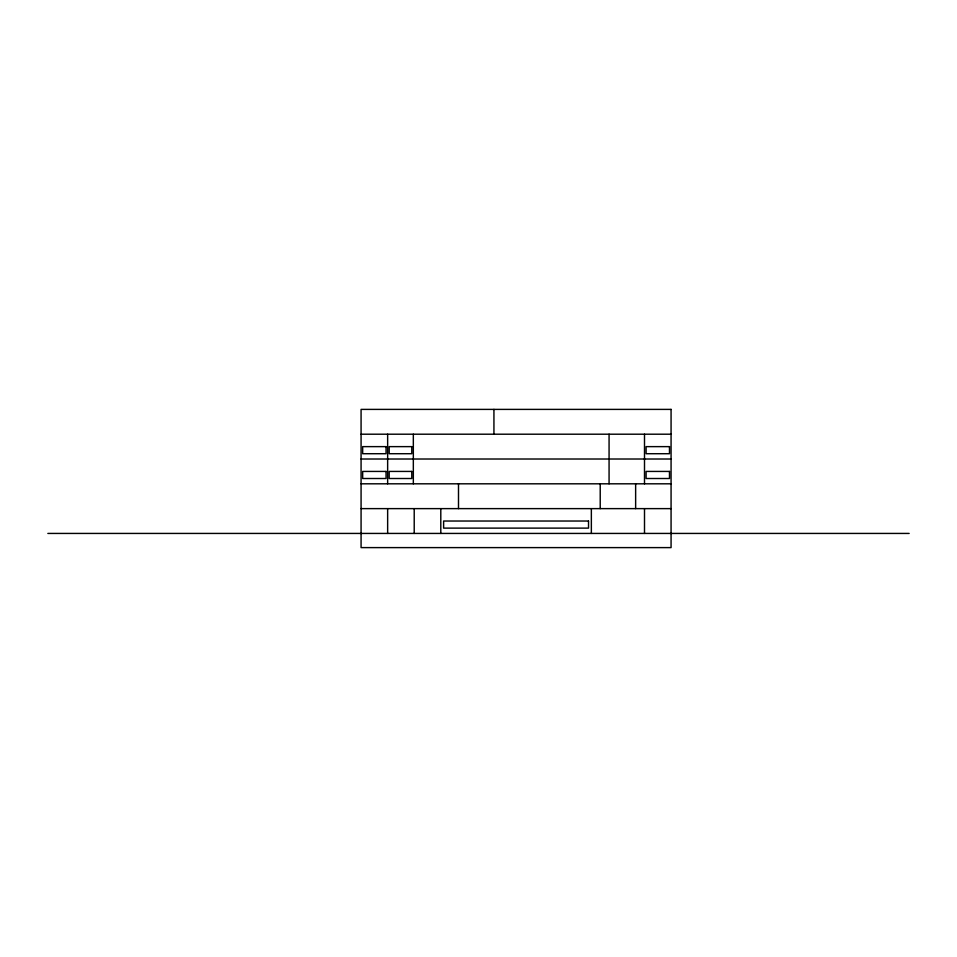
<?xml version="1.0" encoding="UTF-8"?>
<svg xmlns="http://www.w3.org/2000/svg" width="957" height="957" viewBox="0 0 957 957"><rect width="100%" height="100%" fill="white"/><g stroke="black" fill="none" stroke-linecap="round" stroke-linejoin="round"><path stroke-width="1.44" d="M361.076 434.203L671.072 434.203M361.076 459.013L671.072 459.013M361.076 483.811L671.072 483.811M361.076 508.622L671.072 508.622M47.85 533.432L909.15 533.432M644.504 434.203L644.504 483.811M644.504 508.622L644.504 533.432M635.639 483.811L635.639 508.622M609.071 434.203L609.071 483.811M600.218 483.811L600.218 508.622M591.354 508.622L591.354 533.432M493.932 409.393L493.932 434.203M458.499 483.811L458.499 508.622M440.794 508.622L440.794 533.432M414.214 508.622L414.214 533.432M413.328 434.203L413.328 483.811M387.645 434.203L387.645 483.811M387.645 508.622L387.645 533.432M671.072 409.393L361.076 409.393L361.076 547.607L671.072 547.607L671.072 409.393M386.054 446.632L362.667 446.632L362.667 453.714L386.054 453.714L386.054 446.632M411.785 446.632L389.188 446.632L389.188 453.714L411.785 453.714L411.785 446.632M669.481 446.632L646.095 446.632L646.095 453.714L669.481 453.714L669.481 446.632M386.054 471.43L362.667 471.43L362.667 478.512L386.054 478.512L386.054 471.43M411.785 471.43L389.188 471.43L389.188 478.512L411.785 478.512L411.785 471.43M669.481 471.43L646.095 471.43L646.095 478.512L669.481 478.512L669.481 471.43M588.531 521.027L443.617 521.027L443.617 528.12L588.531 528.12L588.531 521.027"/></g></svg>
